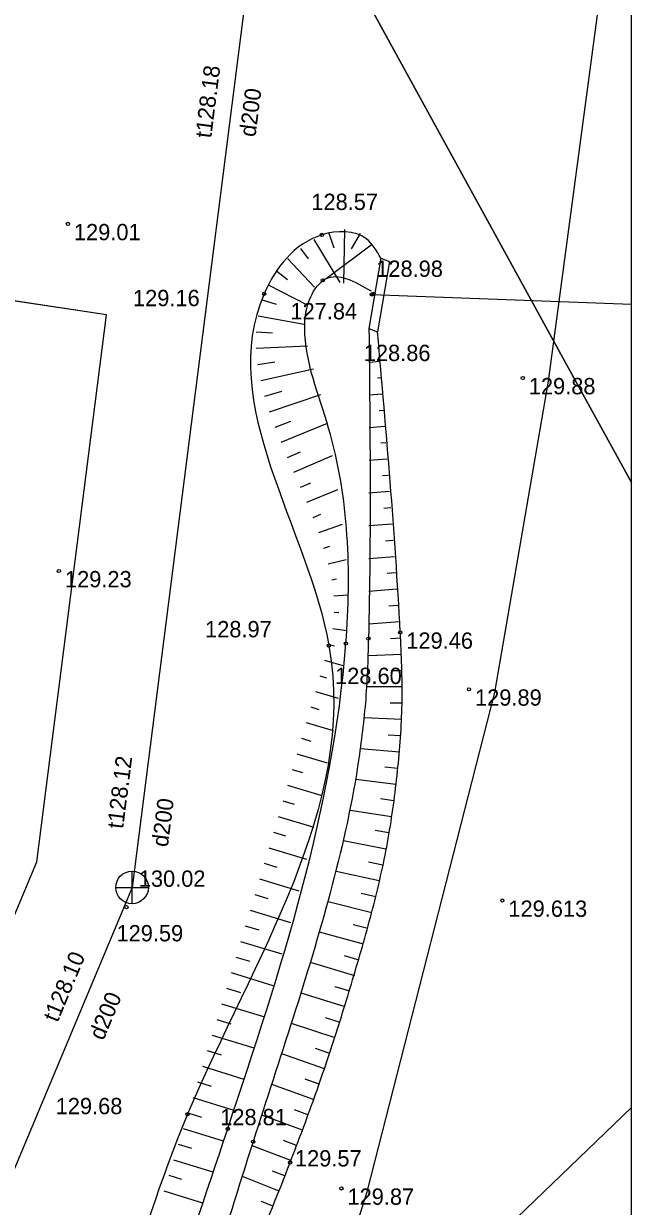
# Model space of a CAD drawing. Extents: x 636061 to 636258, y 303742 to 303882.
# Drawn here: x 636161.83 to 636180.47, y 303823.28 to 303859.53 of the extents above; entities that cross this region are included whole.
import ezdxf

# ---------------------------------------------------------------- set-up
doc = ezdxf.new("R2010")
doc.units = 0
for name, color, linetype in [('BUVE_BDET_####_####_#', 7, 'Continuous'), ('DZCE_SLIE_####_####_#', 7, 'Continuous'), ('HIDT_CAUR_####_####_#', 7, 'Continuous'), ('RAMI_PLAN_####_TKST_#', 7, 'Continuous'), ('RELJ_AATZ_####_TKST_#', 7, 'Continuous'), ('RELJ_ELEM_####_####_#', 7, 'Continuous'), ('RELJ_NOGA_####_####_#', 7, 'Continuous'), ('RELJ_NOGL_####_####_#', 7, 'Continuous'), ('ROBZ_UZMR_####_####_#', 7, 'Continuous'), ('SKAN_ELEM_####_####_#', 7, 'Continuous'), ('SKAN_ELEM_PAST_TKST_#', 7, 'Continuous'), ('SKAN_VADP_PAST_####_#', 7, 'Continuous'), ('SKAN_VADP_PAST_TKST_#', 7, 'Continuous')]:
    doc.layers.add(name, color=color, linetype=linetype)

msp = doc.modelspace()

# ---------------------------------------------------------------- linework, layer by layer
at = {"layer": 'BUVE_BDET_####_####_#'}
for p, q in [((636172.789, 303852.342), (636172.423, 303850.185)), ((636172.789, 303852.342), (636173.052, 303852.247)), ((636173.052, 303852.247), (636172.686, 303850.09)), ((636172.423, 303850.185), (636172.686, 303850.09))]:
    msp.add_line(p, q, dxfattribs=at)
at = {"layer": 'DZCE_SLIE_####_####_#'}
for p, q in [((636177.929, 303848.571), (636180.028, 303864.307)), ((636176.28, 303839.027), (636177.929, 303848.571)), ((636172.367, 303823.729), (636176.28, 303839.027)), ((636169.043, 303813.133), (636172.367, 303823.729))]:
    msp.add_line(p, q, dxfattribs=at)
at = {"layer": 'HIDT_CAUR_####_####_#'}
msp.add_line((636172.51, 303851.231), (636180.471, 303850.94), dxfattribs=at)
at = {"layer": 'RAMI_PLAN_####_TKST_#'}
msp.add_line((636180.471, 303778.343), (636180.471, 303864.307), dxfattribs=at)
at = {"layer": 'RELJ_ELEM_####_####_#'}
for centre in [(636163.189, 303853.394), (636170.98, 303853.059), (636171.007, 303851.666), (636169.209, 303851.254), (636172.51, 303851.231), (636172.559, 303851.251), (636177.14, 303848.672), (636162.915, 303842.756), (636172.407, 303840.683), (636173.383, 303840.874), (636171.195, 303840.47), (636171.715, 303840.533), (636175.491, 303839.128), (636164.985, 303832.454), (636176.513, 303832.656), (636166.861, 303826.107), (636168.091, 303825.657), (636168.869, 303825.264), (636170.005, 303824.624), (636171.578, 303823.83)]:
    msp.add_circle(centre, 0.05, dxfattribs=at)
at = {"layer": 'RELJ_NOGA_####_####_#'}
for p, q in [((636171.179, 303853.145), (636171.343, 303852.66)), ((636171.671, 303853.222), (636171.643, 303851.576)), ((636172.151, 303853.105), (636171.88, 303852.628)), ((636170.735, 303852.918), (636171.529, 303851.603)), ((636172.489, 303852.742), (636171.107, 303851.707)), ((636170.319, 303852.641), (636170.556, 303852.321)), ((636169.935, 303852.321), (636170.756, 303851.455)), ((636169.599, 303851.951), (636169.929, 303851.696)), ((636169.33, 303851.53), (636170.529, 303850.915)), ((636169.145, 303851.067), (636169.58, 303850.93)), ((636169.025, 303850.582), (636170.434, 303850.326)), ((636168.966, 303850.085), (636169.46, 303850.056)), ((636168.964, 303849.586), (636170.54, 303849.661)), ((636169.012, 303849.088), (636169.539, 303849.163)), ((636172.755, 303849.176), (636172.431, 303849.152)), ((636169.102, 303848.596), (636170.72, 303848.955)), ((636172.793, 303848.678), (636172.685, 303848.669)), ((636169.225, 303848.112), (636169.756, 303848.265)), ((636169.376, 303847.635), (636170.944, 303848.169)), ((636172.831, 303848.179), (636172.43, 303848.149)), ((636172.868, 303847.68), (636172.735, 303847.67)), ((636169.546, 303847.165), (636170.024, 303847.347)), ((636169.73, 303846.7), (636171.151, 303847.284)), ((636172.906, 303847.182), (636172.428, 303847.146)), ((636172.944, 303846.683), (636172.784, 303846.671)), ((636169.924, 303846.239), (636170.319, 303846.409)), ((636170.123, 303845.781), (636171.304, 303846.296)), ((636172.981, 303846.185), (636172.426, 303846.143)), ((636170.323, 303845.322), (636170.636, 303845.458)), ((636173.019, 303845.686), (636172.834, 303845.672)), ((636170.519, 303844.862), (636171.465, 303845.259)), ((636173.057, 303845.188), (636172.424, 303845.14)), ((636170.708, 303844.399), (636170.948, 303844.494)), ((636173.094, 303844.689), (636172.884, 303844.673)), ((636170.884, 303843.932), (636171.614, 303844.193)), ((636173.132, 303844.19), (636172.423, 303844.137)), ((636173.17, 303843.692), (636172.933, 303843.674)), ((636171.043, 303843.457), (636171.223, 303843.513)), ((636171.177, 303842.976), (636171.726, 303843.111)), ((636173.208, 303843.193), (636172.421, 303843.134)), ((636173.245, 303842.695), (636172.983, 303842.675)), ((636171.28, 303842.487), (636171.423, 303842.511)), ((636173.283, 303842.196), (636172.419, 303842.131)), ((636171.342, 303841.991), (636171.777, 303842.025)), ((636171.355, 303841.491), (636171.501, 303841.487)), ((636173.321, 303841.698), (636173.033, 303841.676)), ((636173.358, 303841.199), (636172.418, 303841.128)), ((636171.311, 303840.993), (636171.743, 303840.928)), ((636171.205, 303840.505), (636171.362, 303840.46)), ((636173.395, 303840.7), (636173.082, 303840.679)), ((636171.063, 303840.026), (636171.622, 303839.86)), ((636173.423, 303840.201), (636172.41, 303840.157)), ((636173.439, 303839.701), (636173.101, 303839.694)), ((636170.921, 303839.546), (636171.125, 303839.486)), ((636170.779, 303839.067), (636171.481, 303838.859)), ((636173.444, 303839.201), (636172.366, 303839.203)), ((636170.637, 303838.588), (636170.885, 303838.514)), ((636173.437, 303838.701), (636173.078, 303838.71)), ((636173.42, 303838.202), (636172.284, 303838.252)), ((636170.495, 303838.108), (636171.321, 303837.863)), ((636170.352, 303837.629), (636170.639, 303837.544)), ((636173.393, 303837.702), (636173.015, 303837.727)), ((636170.21, 303837.15), (636171.142, 303836.872)), ((636173.356, 303837.204), (636172.167, 303837.305)), ((636173.308, 303836.706), (636172.913, 303836.747)), ((636170.067, 303836.671), (636170.387, 303836.575)), ((636169.924, 303836.191), (636170.947, 303835.886)), ((636173.252, 303836.209), (636172.019, 303836.361)), ((636169.781, 303835.712), (636170.128, 303835.609)), ((636173.187, 303835.714), (636172.777, 303835.771)), ((636173.113, 303835.219), (636171.842, 303835.42)), ((636169.638, 303835.233), (636170.736, 303834.905)), ((636169.495, 303834.754), (636169.865, 303834.643)), ((636173.031, 303834.726), (636172.609, 303834.8)), ((636169.351, 303834.275), (636170.51, 303833.928)), ((636172.941, 303834.234), (636171.639, 303834.482)), ((636169.208, 303833.796), (636169.596, 303833.68)), ((636172.74, 303833.255), (636171.414, 303833.547)), ((636172.844, 303833.744), (636172.411, 303833.833)), ((636169.064, 303833.317), (636170.27, 303832.955)), ((636168.92, 303832.839), (636169.322, 303832.718)), ((636172.629, 303832.767), (636172.188, 303832.87)), ((636172.512, 303832.281), (636171.169, 303832.614)), ((636168.776, 303832.36), (636170.018, 303831.985)), ((636168.631, 303831.881), (636169.043, 303831.757)), ((636172.259, 303831.313), (636170.908, 303831.683)), ((636172.388, 303831.796), (636171.942, 303831.913)), ((636168.486, 303831.403), (636169.752, 303831.019)), ((636172.125, 303830.832), (636171.676, 303830.96)), ((636168.341, 303830.924), (636168.768, 303830.795)), ((636171.985, 303830.352), (636170.632, 303830.752)), ((636168.196, 303830.446), (636169.476, 303830.056)), ((636168.05, 303829.967), (636168.479, 303829.837)), ((636171.841, 303829.873), (636171.391, 303830.011)), ((636171.693, 303829.395), (636170.345, 303829.821)), ((636167.904, 303829.489), (636169.189, 303829.096)), ((636167.758, 303829.011), (636168.185, 303828.88)), ((636171.384, 303828.444), (636170.049, 303828.89)), ((636171.54, 303828.919), (636171.092, 303829.065)), ((636167.611, 303828.533), (636168.893, 303828.139)), ((636167.464, 303828.055), (636167.888, 303827.925)), ((636171.224, 303827.971), (636170.78, 303828.122)), ((636171.06, 303827.498), (636169.748, 303827.956)), ((636167.317, 303827.577), (636168.587, 303827.185)), ((636167.169, 303827.1), (636167.587, 303826.97)), ((636170.725, 303826.556), (636169.444, 303827.02)), ((636170.894, 303827.026), (636170.468, 303827.178)), ((636167.021, 303826.622), (636168.274, 303826.233)), ((636170.553, 303826.086), (636170.14, 303826.238)), ((636166.873, 303826.145), (636167.283, 303826.017)), ((636170.38, 303825.617), (636169.14, 303826.08)), ((636166.724, 303825.667), (636167.955, 303825.285)), ((636166.576, 303825.189), (636166.979, 303825.065)), ((636170.204, 303825.149), (636169.806, 303825.299)), ((636170.027, 303824.682), (636168.839, 303825.134)), ((636166.429, 303824.712), (636167.636, 303824.339)), ((636166.281, 303824.234), (636166.676, 303824.113)), ((636169.665, 303823.75), (636168.543, 303824.194)), ((636169.848, 303824.215), (636169.469, 303824.362)), ((636166.134, 303823.756), (636167.318, 303823.392)), ((636169.479, 303823.285), (636169.124, 303823.429))]:
    msp.add_line(p, q, dxfattribs=at)
for points in [[(636172.789, 303852.342), (636172.341, 303852.94), (636170.98, 303853.059), (636169.209, 303851.254), (636171.195, 303840.47), (636166.861, 303826.107), (636163.065, 303813.977), (636159.935, 303805.622), (636155.491, 303794.539), (636149.831, 303785.978), (636143.865, 303782.792)], [(636149.764, 303778.343), (636151.179, 303780.597), (636154.647, 303786.716), (636156.185, 303789.883), (636157.599, 303793.108), (636160.07, 303799.234), (636162.43, 303805.399), (636165.524, 303813.794), (636166.601, 303816.509), (636167.747, 303819.192), (636168.901, 303821.883), (636170.005, 303824.624), (636170.742, 303826.599), (636171.417, 303828.593), (636172.035, 303830.608), (636172.601, 303832.648), (636173.036, 303834.684), (636173.313, 303836.745), (636173.44, 303838.807), (636173.383, 303840.874), (636172.686, 303850.09)]]:
    msp.add_spline(points, degree=3, dxfattribs=at)
at = {"layer": 'RELJ_NOGL_####_####_#'}
for points in [[(636143.895, 303782.657), (636150.204, 303785.772), (636156.103, 303793.887), (636160.713, 303805.662), (636163.837, 303813.572), (636168.091, 303825.657), (636171.715, 303840.533), (636171.185, 303847.138), (636170.453, 303850.201), (636170.636, 303851.161), (636171.093, 303851.71), (636172.487, 303851.344)], [(636172.423, 303850.185), (636172.407, 303840.683), (636172.313, 303838.719), (636172.209, 303837.739), (636172.075, 303836.761), (636171.234, 303832.894), (636168.869, 303825.264), (636166.969, 303819.307), (636164.809, 303813.467), (636161.437, 303805.439), (636156.537, 303793.739), (636155.157, 303790.435), (636153.743, 303787.143), (636152.231, 303783.899), (636150.56, 303780.738), (636149.195, 303778.343)]]:
    msp.add_spline(points, degree=3, dxfattribs=at)
at = {"layer": 'ROBZ_UZMR_####_####_#'}
for p, q in [((636164.374, 303850.606), (636152.417, 303852.417)), ((636162.235, 303833.842), (636164.374, 303850.606)), ((636180.471, 303826.314), (636180.471, 303845.469)), ((636180.471, 303826.314), (636180.471, 303845.469)), ((636150.011, 303804.668), (636162.235, 303833.842))]:
    msp.add_line(p, q, dxfattribs=at)
for points in [[(636087.095, 303864.307), (636077.22, 303861.12), (636107.61, 303814.69), (636131.57, 303779.29), (636180.471, 303826.314)], [(636087.095, 303864.307), (636077.22, 303861.12), (636107.61, 303814.69), (636131.57, 303779.29), (636180.471, 303826.314)], [(636180.471, 303845.469), (636178.707, 303848.68), (636170.326, 303863.955), (636170.133, 303864.307)], [(636180.471, 303845.469), (636178.707, 303848.68), (636170.326, 303863.955), (636170.133, 303864.307)], [(636170.417, 303864.307), (636170.326, 303863.955), (636178.707, 303848.68), (636180.471, 303845.469)], [(636180.471, 303845.469), (636180.471, 303864.307), (636170.417, 303864.307)], [(636143.758, 303791.011), (636150.011, 303804.668), (636162.235, 303833.842), (636164.374, 303850.606), (636152.417, 303852.417), (636152.417, 303852.417), (636112.792, 303858.45), (636102.549, 303858.983), (636092.826, 303859.444), (636087.242, 303858.572), (636080.621, 303855.924)], [(636130.584, 303778.343), (636180.471, 303778.343), (636180.471, 303826.314)], [(636180.471, 303826.314), (636131.57, 303779.29), (636130.584, 303778.343)]]:
    msp.add_lwpolyline(points, dxfattribs=at)
at = {"layer": 'SKAN_ELEM_####_####_#'}
for p, q in [((636165.159, 303832.558), (636165.159, 303833.558)), ((636164.659, 303833.058), (636165.659, 303833.058))]:
    msp.add_line(p, q, dxfattribs=at)
msp.add_circle((636165.159, 303833.058), 0.5, dxfattribs=at)
at = {"layer": 'SKAN_VADP_PAST_####_#'}
for p, q in [((636168.707, 303860.865), (636165.159, 303833.058)), ((636165.159, 303833.058), (636152.759, 303803.464))]:
    msp.add_line(p, q, dxfattribs=at)

# ---------------------------------------------------------------- texts
at = {"layer": 'RELJ_AATZ_####_TKST_#'}
for s, p in [(' 128.57', (636170.47, 303853.822)), (' 129.01', (636163.189, 303852.894)), (' 128.98', (636172.461, 303851.772)), (' 129.16', (636165.001, 303850.873)), (' 127.84', (636169.829, 303850.469)), (' 128.86', (636172.079, 303849.191)), (' 129.88', (636177.14, 303848.172)), (' 129.23', (636162.915, 303842.256)), (' 128.97', (636167.211, 303840.723)), (' 129.46', (636173.383, 303840.374)), (' 128.60', (636171.198, 303839.292)), (' 129.89', (636175.491, 303838.628)), (' 129.613', (636176.513, 303832.156)), (' 129.59', (636164.495, 303831.404)), (' 129.68', (636162.63, 303826.106)), (' 128.81', (636167.676, 303825.767)), (' 129.57', (636169.968, 303824.504)), (' 129.87', (636171.578, 303823.33))]:
    msp.add_text(s, height=0.5, dxfattribs=at).set_placement(p)
at = {"layer": 'SKAN_ELEM_PAST_TKST_#'}
msp.add_text(' 130.02', height=0.5, dxfattribs=at).set_placement((636165.179, 303833.077))
at = {"layer": 'SKAN_VADP_PAST_TKST_#'}
for s, rotation, p in [('t128.18', 82.7287, (636167.584, 303856.008)), ('d200', 82.7287, (636168.941, 303856.044)), ('t128.12', 82.7287, (636164.883, 303834.839)), ('d200', 82.7287, (636166.254, 303834.28)), ('t128.10', 67.2661, (636162.873, 303828.896)), ('d200', 67.2661, (636164.276, 303828.342))]:
    msp.add_text(s, height=0.5, rotation=rotation, dxfattribs=at).set_placement(p)

doc.saveas('drawing.dxf')
